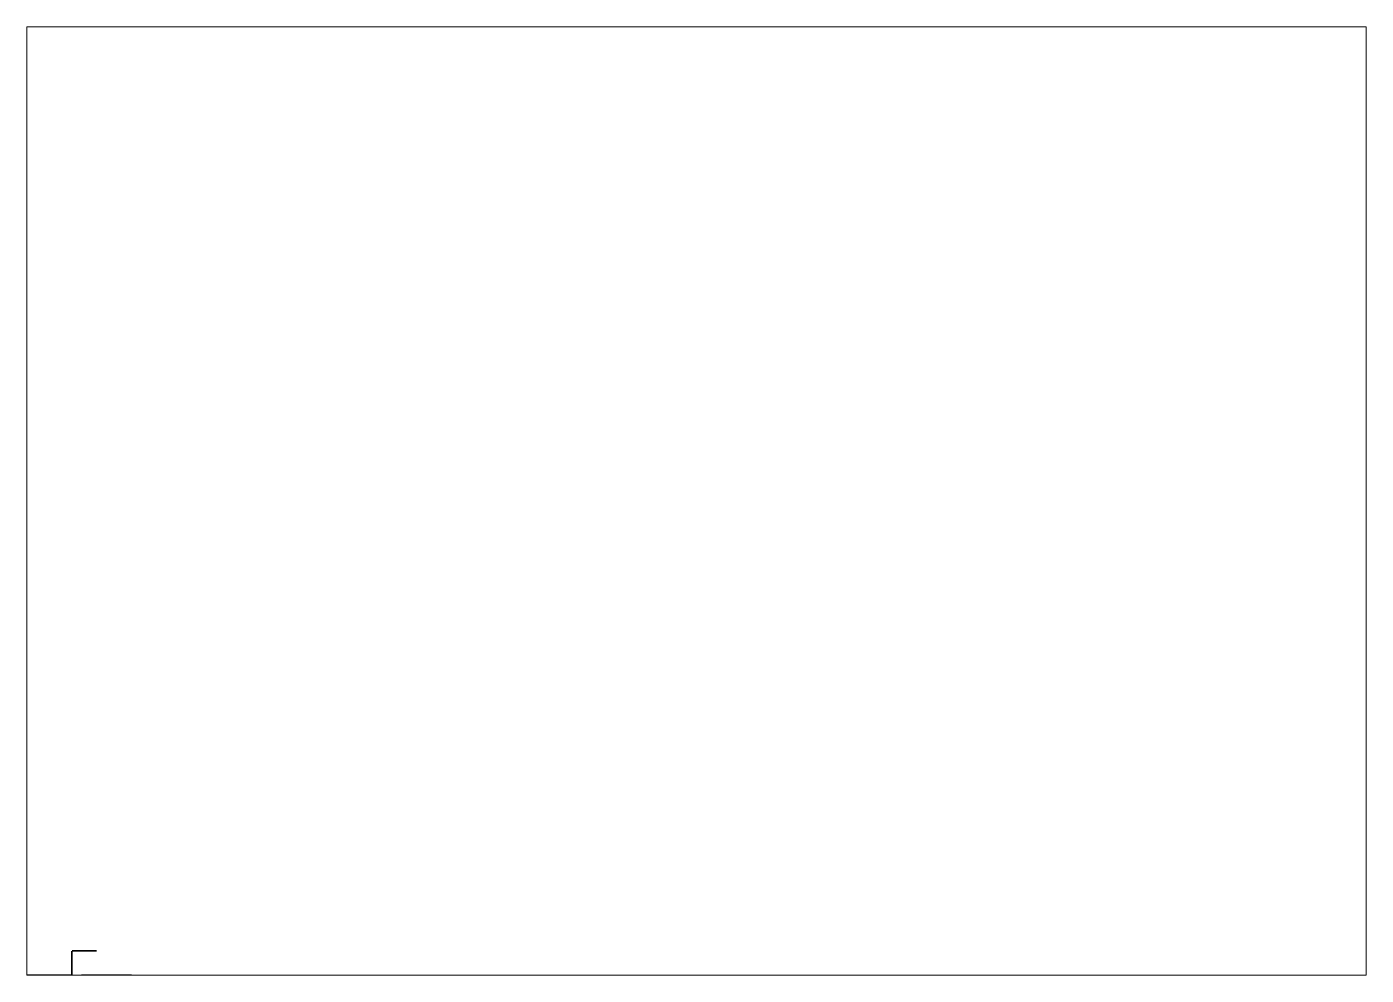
# Paper-space layout '布局1' of a CAD drawing. Extents: x 0 to 422, y 0 to 299.
# The model-space entities are those that its viewports show. They can reach past a viewport. Long polylines and large blocks are cut down to what shows.
import ezdxf

# ---------------------------------------------------------------- set-up
doc = ezdxf.new("R2010")
doc.units = 0
doc.linetypes.add('CONTINUOUS1', pattern=[0])
doc.layers.add('003_THICK', color=7, linetype='CONTINUOUS1')

msp = doc.modelspace()

# ---------------------------------------------------------------- linework, layer by layer
at = {"layer": '003_THICK', "const_width": 0.5}
for points in [[(14.2, 7.68), (22.05, 7.68)], [(14.2, -7.68), (14.2, 7.68)], [(14.2, 0), (0, 0)], [(17.2, 0), (33.07, 0)]]:
    msp.add_lwpolyline(points, dxfattribs=at)

psp = doc.layouts.new('布局1')

# ---------------------------------------------------------------- viewports
at = {"layer": '003_THICK'}
psp.add_viewport(center=(211, 149.5), size=(422, 299), view_center_point=(211, 149.5), view_height=299, dxfattribs=at)

doc.saveas('drawing.dxf')
